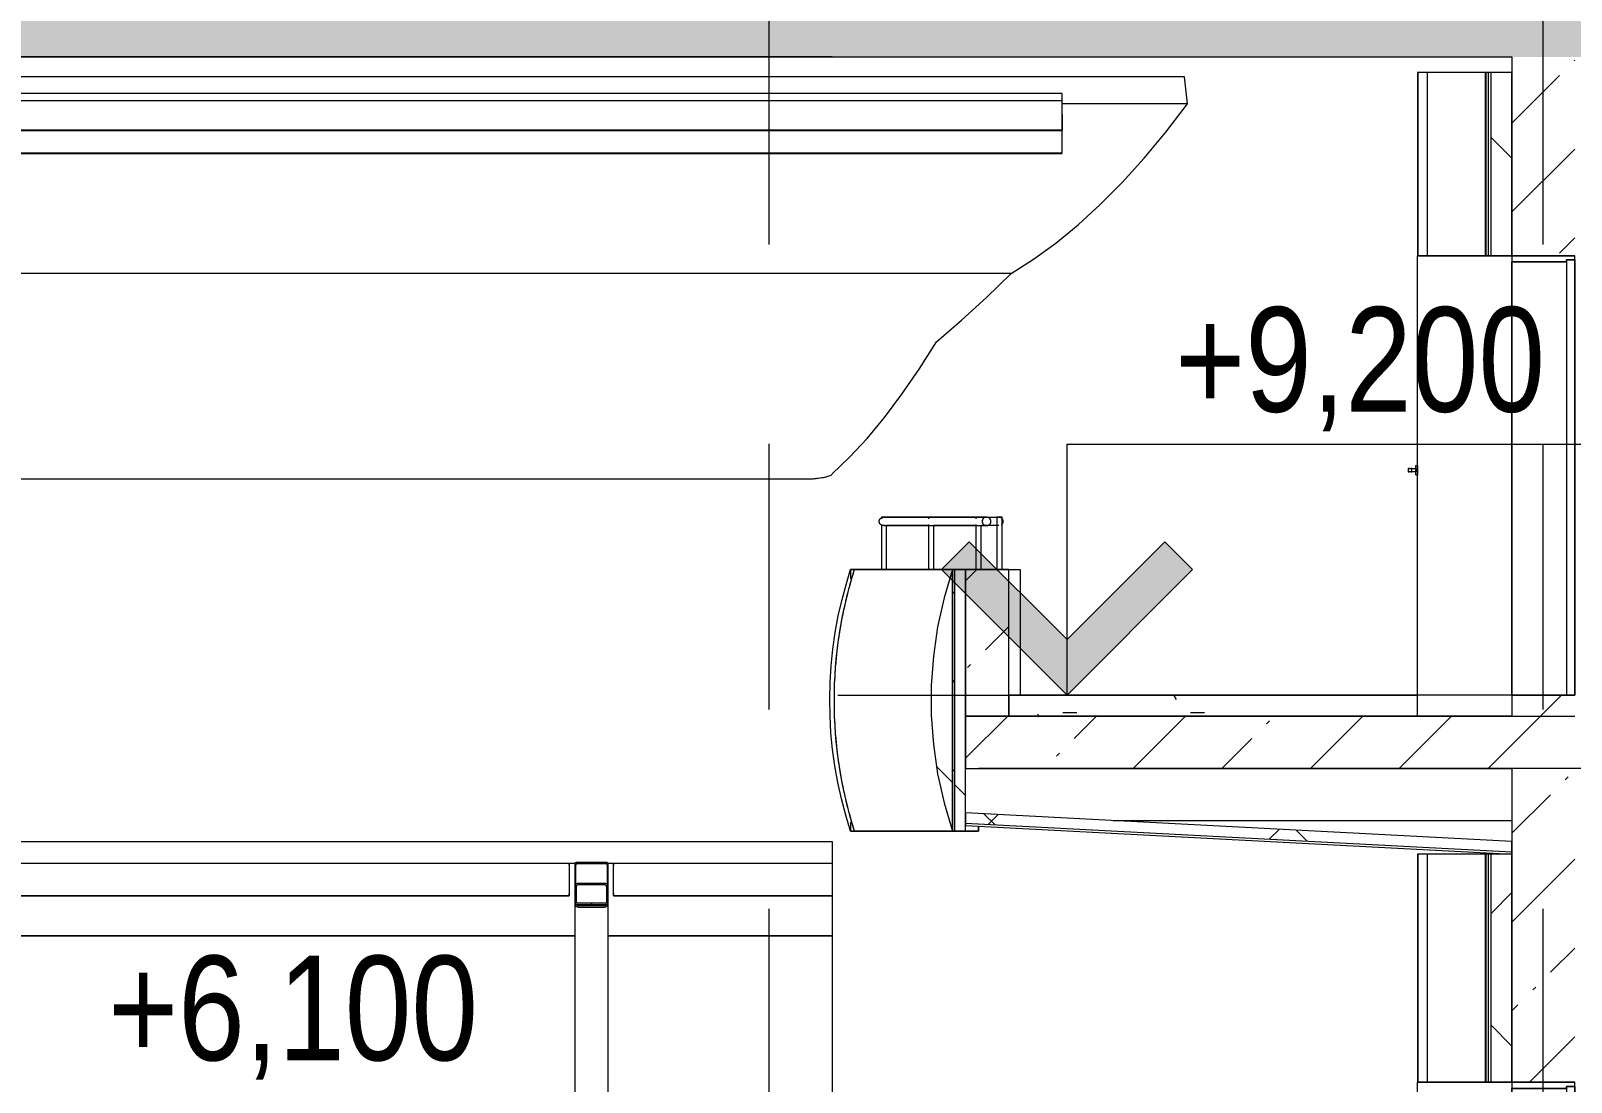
# Model space of a CAD drawing. Header units: millimetres. Extents: x -39507 to 33074, y -24219 to 30962.
# Drawn here: x -1113 to 6250, y 7350 to 12375 of the extents above; entities that cross this region are included whole.
import ezdxf

# ---------------------------------------------------------------- set-up
doc = ezdxf.new("R2010")
doc.units = ezdxf.units.MM
doc.linetypes.add('Осевые', pattern=[6350, 1270, -952.5, 3175, -952.5])
for name, color, linetype, lineweight in [('Балясины', 7, 'Continuous', 9), ('Высотные отметки', 7, 'Continuous', 9), ('Двери', 7, 'Continuous', 9), ('Каркас несущий', 7, 'Continuous', 9), ('Каркас_Импост', 7, 'Continuous', 9), ('Мебель', 7, 'Continuous', 9), ('Общие ребра', 7, 'Continuous', 9), ('Ограждение', 7, 'Continuous', 9), ('Основа _2_-1', 7, 'Continuous', 9), ('Отделка 1 _4_-1', 7, 'Continuous', 9), ('Панель', 7, 'Continuous', 9), ('Перекрытия', 7, 'Continuous', 9), ('Поручни', 7, 'Continuous', 9), ('Потолки', 7, 'Continuous', 9), ('Стены', 7, 'Continuous', 9), ('Структура _1_', 7, 'Continuous', 18), ('Термическая_воздушная прослойка _3_-1', 7, 'Continuous', 9), ('Штриховка разреза-2', 7, 'Continuous', 9)]:
    doc.layers.add(name, color=color, linetype=linetype, lineweight=lineweight)
doc.layers.add('Оси-3', color=7, linetype='Осевые', lineweight=9, true_color=0xaaaaaa)
doc.styles.add('Arial Narrow', font='ARIALN.TTF', dxfattribs={"height": 500})
pattern_1 = [(45, (-2885.9, 6475), (-424.264, 424.264), [600, -100, 20, -100]), (45, (-2885.9, 6899), (-424.264, 424.264), [])]
pattern_2 = [(45, (-2885.9, 6475), (-707.11, 707.11), []), (135, (-2885.9, 6475), (-707.11, -707.11), [])]

# ---------------------------------------------------------------- blocks, each defined once
blk = doc.blocks.new('Швеллеры стальные гнутые равнополочные  ГОСТ 8278-83_Гн_ - Гн200x80x5-565265-Разрез 2-2')
at = {"layer": 'Каркас несущий'}
for p, q in [((1567.1, 8400), (1494.1, 8400)), ((1499.1, 8395), (1567.1, 8395)), ((1567.1, 8395), (1567.1, 8400)), ((1487.1, 8393), (1487.1, 8207)), ((1492.1, 8212), (1492.1, 8388)), ((1494.1, 8200), (1567.1, 8200)), ((1567.1, 8205), (1499.1, 8205)), ((1567.1, 8200), (1567.1, 8205))]:
    blk.add_line(p, q, dxfattribs=at)
for centre, start, end in [((1494.1, 8393), 90, 180), ((1499.1, 8388), 90, 180), ((1494.1, 8207), 180, 270), ((1499.1, 8212), 180, 270)]:
    blk.add_arc(centre, 7, start, end, dxfattribs=at)
blk = doc.blocks.new('Швеллеры стальные гнутые равнополочные  ГОСТ 8278-83_Гн_ - Гн200x80x5-565226-Разрез 2-2')
at = {"layer": 'Каркас несущий'}
for p, q in [((1567.1, 8400), (1567.1, 8395)), ((1640.1, 8400), (1567.1, 8400)), ((1567.1, 8395), (1635.1, 8395)), ((1642.1, 8388), (1642.1, 8212)), ((1647.1, 8207), (1647.1, 8393)), ((1635.1, 8205), (1567.1, 8205)), ((1567.1, 8205), (1567.1, 8200)), ((1567.1, 8200), (1640.1, 8200))]:
    blk.add_line(p, q, dxfattribs=at)
for centre, start, end in [((1635.1, 8388), 0, 90), ((1640.1, 8393), 0, 90), ((1635.1, 8212), 270, 0), ((1640.1, 8207), 270, 0)]:
    blk.add_arc(centre, 7, start, end, dxfattribs=at)
blk = doc.blocks.new('Профили стальные гнутые замкнутые сварные квадратные ГОСТ  30245-2003 - 160x160x8-565461-Разрез 2-2')
at = {"layer": 'Каркас несущий'}
for p, q in [((1487.1, 8287.3), (1487.1, 8199.6)), ((1495.1, 8206.7), (1495.1, 8287.3)), ((1629.1, 8300), (1505.1, 8300)), ((1505.1, 8294.3), (1629.1, 8294.3)), ((1639.1, 8287.3), (1639.1, 8206.7)), ((1647.1, 8199.6), (1647.1, 8287.3)), ((1487.1, 8199.6), (1487.1, 7296.1)), ((1629.1, 8192.5), (1505.1, 8192.5)), ((1505.1, 8186.9), (1629.1, 8186.9)), ((1647.1, 7296.1), (1647.1, 8199.6))]:
    blk.add_line(p, q, dxfattribs=at)
for centre, major_axis, start_param, end_param in [((1505.1, 8287.3), (-18, 0), 4.712389, 5.497787), ((1505.1, 8287.3), (10, 0), 1.570796, 3.141593), ((1629.1, 8287.3), (18, 0), 0.785398, 1.570796), ((1629.1, 8287.3), (10, 0), 0, 1.570796), ((1505.1, 8199.6), (18, 0), 3.141593, 4.712389), ((1505.1, 8199.6), (-10, 0), 0, 1.570796), ((1629.1, 8199.6), (10, 0), 4.712389, 6.283185), ((1629.1, 8199.6), (18, 0), 4.712389, 6.283185)]:
    blk.add_ellipse(centre, major_axis=major_axis, ratio=0.707107, start_param=start_param, end_param=end_param, dxfattribs=at)
blk = doc.blocks.new('Швеллеры стальные гнутые равнополочные  ГОСТ 8278-83_Гн_ - Гн160x80x5-568713-Разрез 2-2')
at = {"layer": 'Каркас несущий'}
for p, q in [((1673.1, 8247), (1673.1, 8393)), ((1673.1, 8392.9), (1673.1, 8388)), ((1673.1, 8252), (1673.1, 8247.1)), ((1673.1, 8240), (1673.1, 8247)), ((1673.1, 8240), (2717.1, 8240)), ((2717.1, 8240), (1673.1, 8240))]:
    blk.add_line(p, q, dxfattribs=at)
blk = doc.blocks.new('Швеллеры стальные гнутые равнополочные  ГОСТ 8278-83_Гн_ - Гн160x80x5-568756-Разрез 2-2')
at = {"layer": 'Каркас несущий'}
for p, q in [((-1851.1, 8247), (-1851.1, 8393)), ((-1851.1, 8392.9), (-1851.1, 8388)), ((1461.1, 8393), (1461.1, 8247)), ((1461.1, 8388), (1461.1, 8392.9)), ((-1851.1, 8252), (-1851.1, 8247.1)), ((-1851.1, 8240), (-1851.1, 8247)), ((1461.1, 8247.1), (1461.1, 8252)), ((1461.1, 8247), (1461.1, 8240)), ((-1851.1, 8240), (1461.1, 8240)), ((1461.1, 8240), (-1851.1, 8240))]:
    blk.add_line(p, q, dxfattribs=at)
blk = doc.blocks.new('Ограждение - Ограждение-571064-Разрез 2-2')
at = {"layer": 'Поручни'}
for p, q in [((1488, 8395), (-1853.7, 8395)), ((1635.1, 8395), (1499.1, 8395)), ((2717.1, 8395), (1646.3, 8395))]:
    blk.add_line(p, q, dxfattribs=at)
blk = doc.blocks.new('Дверь - Однопольная - ДВ13_21х10-8184598-Разрез 2-2')
at = {"layer": 'Каркас_Импост'}
for p, q in [((5967.1, 7350), (5967.1, 7320)), ((6267.1, 7350), (5967.1, 7350)), ((5967.1, 7320), (6227.1, 7320)), ((5967.1, 5250), (5967.1, 7320)), ((6227.1, 7320), (5967.1, 7320)), ((6227.1, 7320), (6227.1, 7330)), ((6227.1, 7330), (6267.1, 7330)), ((6267.1, 7330), (6227.1, 7330)), ((6227.1, 7330), (6227.1, 5250)), ((6227.1, 7320), (6227.1, 5250)), ((6267.1, 7330), (6267.1, 7350)), ((6267.1, 7330), (6267.1, 5250)), ((6227.1, 5250), (5967.1, 5250)), ((6267.1, 5250), (6227.1, 5250))]:
    blk.add_line(p, q, dxfattribs=at)
at = {"layer": 'Панель'}
for p, q in [((6227.1, 7329), (6227.1, 5250)), ((6267.1, 7329), (6227.1, 7329)), ((6267.1, 5250), (6267.1, 7329)), ((6227.1, 5250), (6267.1, 5250))]:
    blk.add_line(p, q, dxfattribs=at)
blk = doc.blocks.new('Базовая стена _ ОС20 - обшивка балкона _мин_вата_фанера 10мм _сталь - ___-6277397-Разрез 2-2')
at = {"layer": 'Штриховка разреза-2'}
h = blk.add_hatch(dxfattribs=at)
h.set_pattern_fill('FP_4', color=256, style=0, pattern_type=2)
h.set_pattern_definition(pattern_2)
h.paths.add_polyline_path([(3292.9, 8550), (3292.9, 9800), (3252.4, 9664.4), (3221.9, 9526.3), (3201.5, 9386.5), (3191.2, 9232.7), (3191.2, 9104.4), (3201.5, 8963.5), (3221.9, 8823.7), (3252.4, 8685.6), (3285.3, 8575.5)], flags=0)
at = {"layer": 'Отделка 1 _4_-1', "flags": 128}
blk.add_lwpolyline([(3292.9, 9800), (3252.4, 9664.4), (3221.9, 9526.3), (3201.5, 9386.5), (3191.2, 9245.6), (3191.2, 9104.4), (3201.5, 8963.5), (3221.9, 8823.7), (3252.4, 8685.6), (3292.9, 8550)], dxfattribs=at)
at = {"layer": 'Стены'}
for p, q in [((2823.6, 9800), (3292.9, 9800)), ((3292.9, 8550), (3292.9, 9800)), ((3292.9, 8550), (2823.6, 8550))]:
    blk.add_line(p, q, dxfattribs=at)
blk.add_ellipse((4672.3, 9175), major_axis=(0, 2003.1), ratio=0.971397, start_param=1.253486, end_param=1.888107, dxfattribs=at)
blk = doc.blocks.new('Базовая стена _ ОС20 - обшивка балкона _мин_вата_фанера 10мм _сталь - ___-6277399-Разрез 2-2')
at = {"layer": 'Стены'}
for p, q in [((3417.1, 9800), (2806.1, 9800)), ((2806.1, 9800), (2823.6, 9800)), ((2823.6, 8550), (2806.1, 8550)), ((2806.1, 8550), (3417.1, 8550)), ((3417.1, 8573.6), (3417.1, 8550)), ((3417.1, 8550), (3417.1, 8573.4))]:
    blk.add_line(p, q, dxfattribs=at)
at = {"layer": 'Стены', "flags": 128}
blk.add_lwpolyline([(2806.1, 8550), (2782.7, 8626.6), (2762.3, 8704.1), (2745, 8782.3), (2730.9, 8861.2), (2719.9, 8940.6), (2712.1, 9020.3), (2707.5, 9100.3), (2706.1, 9180.4), (2707.9, 9260.5), (2713, 9340.4), (2721.2, 9420.1), (2732.6, 9499.5), (2747.1, 9578.2), (2764.8, 9656.4), (2785.6, 9733.8), (2806.1, 9800)], dxfattribs=at)
at = {"layer": 'Стены'}
for start_param, end_param in [(1.253486, 1.331394), (1.335782, 1.409476), (1.416446, 1.487786), (1.496132, 1.566406), (1.575185, 1.645459), (1.653805, 1.725145), (1.732116, 1.805809), (1.810198, 1.888107)]:
    blk.add_ellipse((4672.3, 9175), major_axis=(0, 2003.1), ratio=0.971397, start_param=start_param, end_param=end_param, dxfattribs=at)
blk = doc.blocks.new('Ограждение - 25mm-V15-Разрез 2-2')
at = {"layer": 'Балясины'}
for p, q in [((3527.9, 10050.2), (3506.3, 10050.2)), ((3506.3, 9800), (3527.9, 9800))]:
    blk.add_line(p, q, dxfattribs=at)
blk = doc.blocks.new('Ограждение - 25mm-V16-Разрез 2-2')
at = {"layer": 'Балясины'}
for p, q in [((2953.2, 10050.2), (2953.2, 10042.9)), ((2953.2, 10015), (2953.2, 9800)), ((2953.6, 10050.2), (2977.9, 10050.2)), ((2977.9, 10050.2), (2953.6, 10050.2)), ((2978.2, 9800), (2978.2, 10010.3)), ((2953.6, 9800), (2977.7, 9800)), ((2977.9, 9800), (2953.7, 9800))]:
    blk.add_line(p, q, dxfattribs=at)
blk = doc.blocks.new('Ограждение - 25mm-V17-Разрез 2-2')
at = {"layer": 'Балясины'}
for p, q in [((3504.6, 10050.2), (3504.6, 10030.1)), ((3516.4, 10050.2), (3504.6, 10050.2)), ((3504.6, 10030), (3504.6, 9800)), ((3506.6, 10050.2), (3517.8, 10050.2)), ((3529.6, 10050.2), (3516.4, 10050.2)), ((3517.8, 10050.2), (3528.3, 10050.2)), ((3529.6, 10031.6), (3529.6, 10050.2)), ((3529.6, 9800), (3529.6, 10030)), ((3506, 9800), (3516.4, 9800)), ((3517.8, 9800), (3506.6, 9800)), ((3516.4, 9800), (3527.6, 9800)), ((3528.3, 9800), (3517.8, 9800))]:
    blk.add_line(p, q, dxfattribs=at)
blk = doc.blocks.new('Ограждение - 25 мм-V18-Разрез 2-2')
at = {"layer": 'Балясины'}
for p, q in [((3404.3, 10050.2), (3404.3, 10043)), ((3404.3, 10014.7), (3404.3, 9800)), ((3404.7, 10050.2), (3429, 10050.2)), ((3429, 10050.2), (3404.7, 10050.2)), ((3429.3, 9800), (3429.3, 10010.2)), ((3404.7, 9800), (3428.8, 9800)), ((3429, 9800), (3404.8, 9800))]:
    blk.add_line(p, q, dxfattribs=at)
blk = doc.blocks.new('Ограждение - 25 мм-V19-Разрез 2-2')
at = {"layer": 'Балясины'}
for p, q in [((3178.8, 10050.2), (3178.8, 10043.1)), ((3178.8, 10014.8), (3178.8, 9800)), ((3179.1, 10050.2), (3203.4, 10050.2)), ((3203.4, 10050.2), (3179.1, 10050.2)), ((3203.8, 9800), (3203.8, 10010.2)), ((3179.1, 9800), (3203.3, 9800)), ((3203.4, 9800), (3179.3, 9800))]:
    blk.add_line(p, q, dxfattribs=at)
blk = doc.blocks.new('Ограждение - Ограждение-6395681-Разрез 2-2')
at = {"layer": 'Поручни'}
for p, q in [((3455.5, 10050), (2962.7, 10050)), ((2962.7, 10010), (3455.5, 10010))]:
    blk.add_line(p, q, dxfattribs=at)
at = {"layer": 'Поручни', "flags": 128}
for points in [[(2942.7, 10030), (2942.8, 10030.8), (2942.8, 10031.6), (2942.9, 10032.4), (2943, 10033.2), (2943.1, 10034), (2943.3, 10034.8), (2943.5, 10035.5), (2943.8, 10036.3), (2944, 10037), (2944.3, 10037.8), (2944.7, 10038.5), (2945, 10039.2), (2945.4, 10039.9), (2945.8, 10040.6), (2946.2, 10041.3), (2946.7, 10041.9), (2947.2, 10042.6), (2947.7, 10043.2), (2948.2, 10043.8), (2948.8, 10044.3), (2949.4, 10044.9), (2950, 10045.4), (2950.6, 10045.9), (2951.3, 10046.4), (2951.9, 10046.8), (2952.6, 10047.2), (2953.3, 10047.6), (2954, 10048), (2954.8, 10048.3), (2955.5, 10048.6), (2956.2, 10048.9), (2957, 10049.2), (2957.8, 10049.4), (2958.6, 10049.6), (2959.3, 10049.7), (2960.1, 10049.8), (2960.9, 10049.9), (2961.7, 10050), (2962.5, 10050), (2962.7, 10050)], [(2962.7, 10010), (2961.9, 10010), (2961.1, 10010.1), (2960.4, 10010.1), (2959.6, 10010.3), (2958.8, 10010.4), (2958, 10010.6), (2957.2, 10010.8), (2956.5, 10011), (2955.7, 10011.3), (2955, 10011.6), (2954.2, 10011.9), (2953.5, 10012.3), (2952.8, 10012.6), (2952.1, 10013.1), (2951.5, 10013.5), (2950.8, 10014), (2950.2, 10014.4), (2949.6, 10015), (2949, 10015.5), (2948.4, 10016.1), (2947.9, 10016.7), (2947.3, 10017.3), (2946.8, 10017.9), (2946.4, 10018.5), (2945.9, 10019.2), (2945.5, 10019.9), (2945.1, 10020.6), (2944.7, 10021.3), (2944.4, 10022), (2944.1, 10022.8), (2943.8, 10023.5), (2943.6, 10024.3), (2943.4, 10025), (2943.2, 10025.8), (2943, 10026.6), (2942.9, 10027.4), (2942.8, 10028.2), (2942.8, 10029), (2942.7, 10029.8), (2942.7, 10030)], [(2962.7, 10050), (2963.2, 10050), (2964.4, 10050), (2966.5, 10050), (2969.5, 10050), (2973.2, 10050)], [(2977.8, 10050), (2983.2, 10050), (2989.5, 10050), (2996.5, 10050), (3004.3, 10050), (3012.9, 10050), (3022.2, 10050), (3032.3, 10050), (3043.1, 10050), (3054.7, 10050), (3066.9, 10050), (3079.8, 10050), (3093.4, 10050), (3107.6, 10050), (3122.4, 10050), (3137.7, 10050), (3153.7, 10050), (3170.2, 10050), (3179.1, 10050)], [(3204.7, 10050), (3222.6, 10050), (3241, 10050), (3259.7, 10050), (3278.8, 10050), (3298.3, 10050), (3318.1, 10050), (3338.1, 10050), (3358.4, 10050), (3378.9, 10050), (3399.6, 10050), (3404.7, 10050)], [(3428.8, 10050), (3441.3, 10050), (3462.3, 10050), (3483.3, 10050), (3504.4, 10050), (3514.1, 10050)], [(3476.1, 10030), (3475.5, 10034.8), (3473.8, 10039.3), (3470.9, 10043.3), (3467.2, 10046.5), (3462.8, 10048.7), (3458, 10049.9), (3453.1, 10049.9), (3448.2, 10048.7), (3443.8, 10046.5), (3440.1, 10043.3), (3437.3, 10039.3), (3435.5, 10034.8), (3434.9, 10030)], [(3434.9, 10030), (3435.5, 10025.2), (3437.3, 10020.7), (3440.1, 10016.7), (3443.8, 10013.5), (3448.2, 10011.3), (3453.1, 10010.1), (3458, 10010.1), (3462.8, 10011.3), (3467.2, 10013.5), (3470.9, 10016.7), (3473.8, 10020.7), (3475.5, 10025.2), (3476.1, 10030)], [(2971.1, 10010), (2967.8, 10010), (2965.3, 10010), (2963.6, 10010), (2962.8, 10010), (2962.7, 10010)], [(3178, 10010), (3161.3, 10010), (3145.1, 10010), (3129.4, 10010), (3114.3, 10010), (3099.9, 10010), (3086, 10010), (3072.8, 10010), (3060.2, 10010), (3048.4, 10010), (3037.2, 10010), (3026.8, 10010), (3017.1, 10010), (3008.2, 10010), (3000, 10010), (2992.6, 10010), (2986, 10010), (2980.2, 10010), (2977.7, 10010)], [(3404.7, 10010), (3388.5, 10010), (3367.9, 10010), (3347.5, 10010), (3327.3, 10010), (3307.4, 10010), (3287.8, 10010), (3268.5, 10010), (3249.6, 10010), (3231.1, 10010), (3212.9, 10010), (3203.3, 10010)], [(3514.1, 10010), (3493.1, 10010), (3472, 10010), (3451, 10010), (3430.1, 10010)]]:
    blk.add_lwpolyline(points, dxfattribs=at)
at = {"layer": 'Поручни'}
for points in [[(2942.8, 10030), (2942.8, 10032.3), (2943.6, 10037), (2947.1, 10043.1), (2950.8, 10046.2), (2952.8, 10047.3)], [(2952.8, 10012.7), (2950.8, 10013.8), (2947.1, 10016.8), (2943.6, 10023), (2942.8, 10027.7), (2942.8, 10030)]]:
    blk.add_open_spline(points, degree=3, dxfattribs=at)
for points, knots in [([(3525.5, 10046.5), (3525.6, 10046.4), (3526.1, 10046), (3526.8, 10045.5), (3527.5, 10044.8), (3528, 10044.4), (3528.4, 10044), (3528.9, 10043.5), (3529.6, 10042.6), (3530.6, 10041.4), (3531.4, 10040.1), (3532, 10039), (3532.4, 10038.1), (3532.8, 10037.2), (3533.2, 10036), (3533.9, 10033.6), (3534.1, 10031.5), (3534.1, 10030)], [0.7170829, 0.7170829, 0.7170829, 0.7170829, 0.7222222, 0.75, 0.7638889, 0.7708333, 0.7777778, 0.7916667, 0.8055556, 0.8333333, 0.8611111, 0.875, 0.8888889, 0.9027778, 0.9166667, 0.9444444, 1, 1, 1, 1]), ([(3534.1, 10030), (3534.1, 10028.5), (3533.9, 10026.4), (3533.2, 10024), (3532.8, 10022.8), (3532.4, 10021.9), (3532, 10021), (3531.4, 10019.9), (3530.6, 10018.6), (3529.6, 10017.4), (3528.9, 10016.5), (3528.3, 10015.9), (3527.6, 10015.3), (3526.8, 10014.5), (3526.1, 10014), (3525.6, 10013.6), (3525.5, 10013.5)], [0, 0, 0, 0, 0.0555556, 0.0833333, 0.0972222, 0.1111111, 0.125, 0.1388889, 0.1666667, 0.1944444, 0.2083333, 0.2222222, 0.2361111, 0.25, 0.2777778, 0.282908, 0.282908, 0.282908, 0.282908])]:
    blk.add_open_spline(points, degree=3, knots=knots, dxfattribs=at)
for name in ['Ограждение - 25mm-V16-Разрез 2-2', 'Ограждение - 25 мм-V19-Разрез 2-2', 'Ограждение - 25 мм-V18-Разрез 2-2', 'Ограждение - 25mm-V17-Разрез 2-2', 'Ограждение - 25mm-V15-Разрез 2-2']:
    blk.add_blockref(name, (0, 0))
blk = doc.blocks.new('Дверь - Однопольная - ДВ22__21х8-7044674-Разрез 2-2')
at = {"layer": 'Двери'}
for p, q in [((5470.6, 6332.5), (5470.6, 6317.5)), ((5471.6, 6332.5), (5471.6, 6317.5)), ((5476.2, 6332.5), (5471.6, 6332.5)), ((5471.6, 6332.5), (5476, 6332.5)), ((5476, 6332.5), (5475.6, 6332.5)), ((5475.6, 6332.5), (5508.1, 6332.5)), ((5484.1, 6332.5), (5487.8, 6332.5)), ((5487.8, 6332.5), (5484.1, 6332.5)), ((5487.8, 6317.5), (5487.8, 6332.5)), ((5508.1, 6302.5), (5508.1, 6347.5)), ((5508.1, 6347.5), (5516.1, 6347.5)), ((5508.1, 6332.5), (5508.1, 6317.5)), ((5516.1, 6347.5), (5516.1, 6302.5)), ((5476, 6317.5), (5471.6, 6317.5)), ((5471.6, 6317.5), (5476.2, 6317.5)), ((5508.1, 6317.5), (5475.6, 6317.5)), ((5475.6, 6317.5), (5476, 6317.5)), ((5484.1, 6317.5), (5487.8, 6317.5)), ((5487.8, 6317.5), (5484.1, 6317.5)), ((5508.1, 6302.5), (5516.1, 6302.5))]:
    blk.add_line(p, q, dxfattribs=at)
at = {"layer": 'Каркас_Импост'}
for p, q in [((5516.1, 5250), (5516.1, 7350)), ((5967.1, 7350), (5516.1, 7350)), ((5516.1, 5250), (5516.1, 7330)), ((5967.1, 7350), (5967.1, 5250)), ((5967.1, 7320), (5967.1, 5250)), ((5556.1, 5250), (5516.1, 5250)), ((5967.1, 5250), (5516.1, 5250)), ((5967.1, 5250), (5556.1, 5250))]:
    blk.add_line(p, q, dxfattribs=at)
at = {"layer": 'Панель'}
for p, q in [((5516.1, 5250), (5516.1, 7329)), ((5556.1, 5250), (5516.1, 5250))]:
    blk.add_line(p, q, dxfattribs=at)
blk = doc.blocks.new('Дверь - Однопольная - ДВ2__21х9-6474924-Разрез 2-2')
at = {"layer": 'Двери'}
for p, q in [((5470.6, 10282.5), (5470.6, 10267.5)), ((5471.6, 10282.5), (5471.6, 10267.5)), ((5476.2, 10282.5), (5471.6, 10282.5)), ((5471.6, 10282.5), (5476, 10282.5)), ((5476, 10267.5), (5471.6, 10267.5)), ((5471.6, 10267.5), (5476.2, 10267.5)), ((5476, 10282.5), (5475.6, 10282.5)), ((5475.6, 10282.5), (5508.1, 10282.5)), ((5508.1, 10267.5), (5475.6, 10267.5)), ((5475.6, 10267.5), (5476, 10267.5)), ((5484.1, 10282.5), (5487.8, 10282.5)), ((5487.8, 10282.5), (5484.1, 10282.5)), ((5484.1, 10267.5), (5487.8, 10267.5)), ((5487.8, 10267.5), (5484.1, 10267.5)), ((5487.8, 10267.5), (5487.8, 10282.5)), ((5508.1, 10252.5), (5508.1, 10297.5)), ((5508.1, 10297.5), (5516.1, 10297.5)), ((5508.1, 10282.5), (5508.1, 10267.5)), ((5508.1, 10252.5), (5516.1, 10252.5)), ((5516.1, 10297.5), (5516.1, 10252.5))]:
    blk.add_line(p, q, dxfattribs=at)
at = {"layer": 'Каркас_Импост'}
for p, q in [((5516.1, 9200), (5516.1, 11300)), ((5967.1, 11300), (5516.1, 11300)), ((5516.1, 9200), (5516.1, 11280)), ((5967.1, 11300), (5967.1, 9200)), ((5967.1, 11270), (5967.1, 9200)), ((5556.1, 9200), (5516.1, 9200)), ((5967.1, 9200), (5516.1, 9200)), ((5967.1, 9200), (5556.1, 9200))]:
    blk.add_line(p, q, dxfattribs=at)
at = {"layer": 'Панель'}
for p, q in [((5516.1, 9200), (5516.1, 11279)), ((5556.1, 9200), (5516.1, 9200))]:
    blk.add_line(p, q, dxfattribs=at)
blk = doc.blocks.new('Дверь - Однопольная - ДВ11_21х9-6240733-Разрез 2-2')
at = {"layer": 'Каркас_Импост'}
for p, q in [((5967.1, 11300), (5967.1, 11270)), ((6267.1, 11300), (5967.1, 11300)), ((5967.1, 11270), (6227.1, 11270)), ((5967.1, 9200), (5967.1, 11270)), ((6227.1, 11270), (5967.1, 11270)), ((6227.1, 11270), (6227.1, 11280)), ((6227.1, 11280), (6267.1, 11280)), ((6267.1, 11280), (6227.1, 11280)), ((6227.1, 11280), (6227.1, 9200)), ((6227.1, 11270), (6227.1, 9200)), ((6267.1, 11280), (6267.1, 11300)), ((6267.1, 11280), (6267.1, 9200)), ((6227.1, 9200), (5967.1, 9200)), ((6267.1, 9200), (6227.1, 9200))]:
    blk.add_line(p, q, dxfattribs=at)
at = {"layer": 'Панель'}
for p, q in [((6227.1, 11279), (6227.1, 9200)), ((6267.1, 11279), (6227.1, 11279)), ((6267.1, 9200), (6267.1, 11279)), ((6227.1, 9200), (6267.1, 9200))]:
    blk.add_line(p, q, dxfattribs=at)
blk = doc.blocks.new('Рефлектор_2 - Рефлектор_2-6393335-Разрез 2-2')
at = {"layer": 'Мебель'}
for p, q in [((4402.4, 12155.4), (-11768.2, 12155.4)), ((4416.9, 12025.2), (4402.4, 12155.4)), ((3817.1, 12075.1), (-11182.9, 12075.1)), ((3817.1, 12040.8), (-11182.9, 12040.8)), ((3817.1, 12040.8), (3817.1, 12075.1)), ((3817.1, 11975.1), (3817.1, 12074.1)), ((3817.1, 11900.5), (3817.1, 12040.8)), ((4416.9, 12025.2), (3817.1, 12025.2)), ((3817.1, 11975.4), (3817.1, 11900.5)), ((3817.1, 11789.5), (3817.1, 11975.1)), ((3817.1, 11900.5), (-11182.9, 11900.5)), ((-11182.9, 11898.4), (3817.1, 11898.4)), ((3817.1, 11789.5), (-11182.9, 11789.5)), ((-11182.9, 11789.2), (3817.1, 11789.2)), ((3573.4, 11215.3), (-10939.2, 11215.3)), ((2610.9, 10232.8), (-9976.7, 10232.8))]:
    blk.add_line(p, q, dxfattribs=at)
at = {"layer": 'Мебель', "flags": 128}
for points in [[(3573.4, 11215.3), (3680.5, 11283), (3787.2, 11360.4), (3893.5, 11447.4), (3999.3, 11544), (4104.6, 11650.1), (4209.3, 11765.7), (4313.4, 11890.8), (4416.9, 12025.2)], [(3217.1, 10889), (3336.2, 10992.3), (3454.9, 11101.1), (3573.4, 11215.3)], [(2717.1, 10257), (2800.9, 10336.8), (2884.5, 10426.8), (2968, 10527.1), (3051.2, 10637.6), (3134.3, 10758.2), (3217.1, 10889)]]:
    blk.add_lwpolyline(points, dxfattribs=at)
at = {"layer": 'Мебель'}
blk.add_open_spline([(2610.9, 10232.8), (2618.3, 10233.4), (2632.4, 10234.8), (2658.1, 10237.8), (2680.6, 10241.4), (2698.4, 10245.6), (2709.2, 10249.3), (2715.7, 10253.1), (2717.1, 10255.7), (2717.1, 10257)], degree=3, knots=[0, 0, 0, 0, 0.111111, 0.222222, 0.444444, 0.583333, 0.722222, 0.861111, 1, 1, 1, 1], dxfattribs=at)
blk = doc.blocks.new('Высотные отметки - Высотная отметка - Стрелка-4455449-Разрез 2-2')
at = {"layer": 'Высотные отметки'}
blk.add_hatch(color=256, dxfattribs=at).paths.add_polyline_path([(-36565.6, -5267.2), (-36098.4, -5734.3), (-35631.2, -5267.2), (-35498.4, -5400), (-36098.4, -6000), (-36698.4, -5400)], flags=0)
for p, q in [((-36098.4, -4800), (-39098.4, -4800)), ((-36098.4, -6000), (-36098.4, -4800)), ((-36565.6, -5267.2), (-36698.4, -5400)), ((-36098.4, -5734.3), (-36565.6, -5267.2)), ((-35631.2, -5267.2), (-36098.4, -5734.3)), ((-35498.4, -5400), (-35631.2, -5267.2)), ((-36698.4, -5400), (-36098.4, -6000)), ((-36098.4, -6000), (-35498.4, -5400)), ((-35002.8, -6000), (-36395.1, -6000))]:
    blk.add_line(p, q, dxfattribs=at)

msp = doc.modelspace()

# ---------------------------------------------------------------- hatches: boundary and pattern name
at = {"layer": 'Штриховка разреза-2'}
h = msp.add_hatch(dxfattribs=at)
h.set_pattern_fill('FP_2', color=256, style=0, pattern_type=2)
h.set_pattern_definition(pattern_1)
h.paths.add_polyline_path([(25717.1, 12250), (25717.1, 12500), (23567.1, 12500), (23567.1, 12250), (25702.9, 12250)], flags=0)
h.paths.add_polyline_path([(-31382.9, 12250), (-29332.9, 12250), (-29332.9, 12500), (-31682.9, 12500), (-31682.9, 12250)], flags=0)
h.paths.add_polyline_path([(-21832.9, 12250), (16067.1, 12250), (16067.1, 12500), (-21832.9, 12500)], flags=0)
h = msp.add_hatch(dxfattribs=at)
h.set_pattern_fill('FP_2', color=256, style=0, pattern_type=2)
h.set_pattern_definition(pattern_1)
h.paths.add_polyline_path([(5967.1, 5150), (6267.1, 5150), (6267.1, 5250), (5967.1, 5250)], flags=0)
h.paths.add_polyline_path([(5967.1, 7350), (6267.1, 7350), (6267.1, 8850), (5967.1, 8850), (5967.1, 8137.4)], flags=0)
h.paths.add_polyline_path([(6267.1, 9100), (6267.1, 9200), (5967.1, 9200), (5967.1, 9100)], flags=0)
h.paths.add_polyline_path([(6267.1, 11300), (6267.1, 12250), (5967.1, 12250), (5967.1, 11300)], flags=0)
h = msp.add_hatch(dxfattribs=at)
h.set_pattern_fill('FP_4', color=256, style=0, pattern_type=2)
h.set_pattern_definition(pattern_2)
h.paths.add_polyline_path([(5867.1, 7350), (5967.1, 7350), (5967.1, 8440), (5867.1, 8440), (5867.1, 8137.4)], flags=0)
h.paths.add_polyline_path([(5967.1, 11300), (5967.1, 12175), (5867.1, 12175), (5867.1, 11300)], flags=0)
h = msp.add_hatch(dxfattribs=at)
h.set_pattern_fill('FP_13', color=256, style=0, pattern_type=2)
h.set_pattern_definition([(45, (-2885.9, 6475), (-212.132, 212.132), [])])
h.paths.add_polyline_path([(3304.2, 8550), (3304.2, 9800), (3293.9, 9800), (3293.9, 8550)], flags=0)
h = msp.add_hatch(dxfattribs=at)
h.set_pattern_fill('FP_4', color=256, style=0, pattern_type=2)
h.set_pattern_definition(pattern_2)
h.paths.add_polyline_path([(3304.2, 8550), (3355.7, 8550), (3355.7, 9800), (3304.2, 9800), (3304.2, 8575.5)], flags=0)
h = msp.add_hatch(dxfattribs=at)
h.set_pattern_fill('FP_2', color=256, style=0, pattern_type=2)
h.set_pattern_definition(pattern_1)
h.paths.add_polyline_path([(3355.7, 9100), (3561.6, 9100), (3561.6, 9800), (3355.7, 9800), (3355.7, 9451.8)], flags=0)
h = msp.add_hatch(dxfattribs=at)
h.set_pattern_fill('FP_3', color=256, style=0, pattern_type=2)
h.set_pattern_definition([(0, (-2885.9, 6475), (812.8, 203.2), [67.056, -542.544, 67.056, -542.544, -3251.2]), (0, (-2885.9, 6475), (812.8, 203.2), [-1219.2, 67.056, -1152.144, 67.056, -542.544, -1422.4]), (0, (-2885.9, 6475), (812.8, 203.2), [-3048, 67.056, -339.344, 67.056, -948.944]), (120, (-2581.1, 6576.6), (-582.3764, 602.3054), [67.056, -542.544, 67.056, -3793.744]), (120, (-2581.1, 6576.6), (-582.3764, 602.3054), [-676.656, -542.544, 67.056, -1152.144, -2032]), (120, (-2581.1, 6576.6), (-582.3764, 602.3054), [-2438.4, 67.056, -542.544, 67.056, -1355.344]), (120, (-2581.1, 6576.6), (-582.3764, 602.3054), [-3115.056, -339.344, 67.056, -948.944]), (240, (-2479.5, 6983), (-230.4236, -805.5054), [67.056, -542.544, 67.056, -542.544, -3251.2]), (240, (-2479.5, 6983), (-230.4236, -805.5054), [-1219.2, 67.056, -1152.144, 67.056, -542.544, -1422.4]), (240, (-2479.5, 6983), (-230.4236, -805.5054), [-3048, 67.056, -339.344, 67.056, -948.944])])
h.paths.add_polyline_path([(4722.3, 9100), (5516.1, 9100), (5516.1, 9198), (3561.6, 9198), (3561.6, 9100), (3588.2, 9100)], flags=0)
h = msp.add_hatch(dxfattribs=at)
h.set_pattern_fill('FP_2', color=256, style=0, pattern_type=2)
h.set_pattern_definition(pattern_1)
h.paths.add_polyline_path([(3355.7, 8850), (6267.1, 8850), (6267.1, 9100), (3355.7, 9100), (3355.7, 9013.7)], flags=0)
h = msp.add_hatch(dxfattribs=at)
h.set_pattern_fill('FP_4', color=256, style=0, pattern_type=2)
h.set_pattern_definition(pattern_2)
h.paths.add_polyline_path([(5967.1, 8450), (5967.1, 8500.1), (3355.7, 8636.9), (3355.7, 8586.9), (5856.4, 8455.8)], flags=0)

# ---------------------------------------------------------------- linework, layer by layer
at = {"layer": 'Высотные отметки'}
for p, q in [((3617.1, 9200), (3818, 9200)), ((3818, 9200), (3840.3, 9200))]:
    msp.add_line(p, q, dxfattribs=at)
at = {"layer": 'Каркас несущий'}
for p, q in [((3355.7, 8850), (5967.1, 8850)), ((5967.1, 8850), (5967.1, 8600)), ((4060.6, 8600), (5967.1, 8600))]:
    msp.add_line(p, q, dxfattribs=at)
at = {"layer": 'Общие ребра'}
for p, q in [((5518.1, 11300), (5518.1, 12175)), ((5563.1, 11300), (5563.1, 12175)), ((5843.1, 11300), (5843.1, 12175)), ((5855.1, 11300), (5855.1, 12175)), ((3292.9, 9800), (3292.9, 8550)), ((3293.9, 8550), (3293.9, 9800)), ((5516.1, 9198), (3561.6, 9198)), ((5518.1, 7350), (5518.1, 8440)), ((5563.1, 7350), (5563.1, 8440)), ((5843.1, 7350), (5843.1, 8440)), ((5855.1, 7350), (5855.1, 8440))]:
    msp.add_line(p, q, dxfattribs=at)
at = {"layer": 'Оси-3'}
for p, q in [((2417.1, -22619.5), (2417.1, 29000)), ((6117.1, -22619.5), (6117.1, 29000))]:
    msp.add_line(p, q, dxfattribs=at)
at = {"layer": 'Основа _2_-1'}
for p, q in [((3561.6, 9198), (3561.6, 9100)), ((5516.1, 9100), (5516.1, 9198)), ((3561.6, 9100), (5516.1, 9100))]:
    msp.add_line(p, q, dxfattribs=at)
at = {"layer": 'Отделка 1 _4_-1'}
for p, q in [((5518.1, 12175), (5516.1, 12175)), ((5516.1, 12175), (5516.1, 11300)), ((5563.1, 12175), (5518.1, 12175)), ((5841.1, 12175), (5563.1, 12175)), ((5516.1, 11300), (5518.1, 11300)), ((5518.1, 11300), (5563.1, 11300)), ((5563.1, 11300), (5841.1, 11300)), ((3293.9, 9800), (3292.9, 9800)), ((3304.2, 9800), (3293.9, 9800)), ((5516.1, 9200), (3561.6, 9200)), ((3561.6, 9200), (3561.6, 9198)), ((5516.1, 9198), (5516.1, 9200)), ((3292.9, 8550), (3293.9, 8550)), ((3293.9, 8550), (3304.2, 8550)), ((5518.1, 8440), (5516.1, 8440)), ((5516.1, 8440), (5516.1, 7350)), ((5563.1, 8440), (5518.1, 8440)), ((5841.1, 8440), (5563.1, 8440)), ((5516.1, 7350), (5518.1, 7350)), ((5518.1, 7350), (5563.1, 7350)), ((5563.1, 7350), (5841.1, 7350))]:
    msp.add_line(p, q, dxfattribs=at)
at = {"layer": 'Перекрытия'}
for p, q in [((2717.1, 12250), (-15732.9, 12250)), ((3617.1, 9200), (3565.3, 9200)), ((3355.5, 9100), (3617.1, 9100)), ((3561.6, 9100), (3355.7, 9100)), ((3355.6, 8850), (3417.1, 8850))]:
    msp.add_line(p, q, dxfattribs=at)
at = {"layer": 'Потолки'}
msp.add_line((3355.5, 8576.9), (3417.1, 8573.6), dxfattribs=at)
at = {"layer": 'Стены'}
for p, q in [((2717.1, 12250), (-15730.9, 12250)), ((2717.1, 12250), (-10082.9, 12250)), ((5516.1, 11300), (5967.1, 11300)), ((5516.1, 11300), (5967.1, 11300)), ((5516.1, 9210), (5516.1, 11300)), ((5516.1, 9210), (5516.1, 11300)), ((5967.1, 11300), (6267.1, 11300)), ((5967.1, 11300), (5967.1, 9210)), ((2806.1, 9800), (2806.1, 9756.4)), ((2806.1, 9800), (2823.6, 9800)), ((3417.1, 9800), (2806.6, 9800)), ((3292.9, 9800), (2823.6, 9800)), ((2868.2, 9800), (3417.1, 9800)), ((2882.9, 9800), (2869.3, 9800)), ((3355.7, 9800), (2882.9, 9800)), ((3417.1, 9800), (3617.1, 9800)), ((3617.1, 9800), (3617.1, 9200)), ((5516.1, 9200), (5516.1, 9210)), ((5516.1, 9200), (5516.1, 9210)), ((5967.1, 9210), (5967.1, 9200)), ((5967.1, 9200), (5516.1, 9200)), ((5967.1, 9200), (5516.1, 9200)), ((5967.1, 9200), (6267.1, 9200)), ((3617.1, 9100), (3417.1, 9100)), ((3617.1, 9100), (6267.1, 9100)), ((8417.1, 8850), (3417.1, 8850)), ((2806.1, 8593.5), (2806.1, 8550)), ((2823.6, 8550), (2806.1, 8550)), ((2806.6, 8550), (3417.1, 8550)), ((2823.6, 8550), (3292.9, 8550)), ((3417.1, 8550), (2868.2, 8550)), ((2869.3, 8550), (2882.9, 8550)), ((3417.1, 8573.6), (3417.1, 8550)), ((3417.1, 8550), (3417.1, 8573.6)), ((-10082.9, 8500), (2717.1, 8500)), ((2717.1, 8500), (2717.1, 5418.9)), ((1487.1, 8050), (-1852.9, 8050)), ((-1852.9, 8050), (1487.1, 8050)), ((2717.1, 8050), (1647.1, 8050)), ((1647.1, 8050), (2717.1, 8050)), ((5516.1, 7350), (5967.1, 7350)), ((5516.1, 7350), (5967.1, 7350)), ((5967.1, 7350), (6267.1, 7350)), ((5967.1, 7350), (5967.1, 5260))]:
    msp.add_line(p, q, dxfattribs=at)
at = {"layer": 'Структура _1_'}
for p, q in [((-13332.9, 12250), (5967.1, 12250)), ((5967.1, 12250), (5967.1, 12175)), ((5843.1, 12175), (5841.1, 12175)), ((5841.1, 11300), (5841.1, 12175)), ((5855.1, 12175), (5843.1, 12175)), ((5867.1, 12175), (5855.1, 12175)), ((5867.1, 11300), (5867.1, 12175)), ((5967.1, 12175), (5967.1, 11300)), ((5967.1, 11300), (5967.1, 12175)), ((5841.1, 11300), (5843.1, 11300)), ((5843.1, 11300), (5855.1, 11300)), ((5855.1, 11300), (5867.1, 11300)), ((5967.1, 11300), (6267.1, 11300)), ((3355.7, 9800), (3304.2, 9800)), ((3304.2, 8550), (3304.2, 9800)), ((3355.7, 9800), (3355.7, 9100)), ((3561.6, 9800), (3355.7, 9800)), ((3355.7, 8550), (3355.7, 9800)), ((3561.6, 9100), (3561.6, 9800)), ((6267.1, 9200), (5967.1, 9200)), ((5967.1, 9200), (5967.1, 9100)), ((3355.7, 9100), (3355.7, 8850)), ((5967.1, 9100), (3561.6, 9100)), ((3355.7, 8850), (5967.1, 8850)), ((5967.1, 8850), (5967.1, 8440)), ((3304.2, 8550), (3355.7, 8550)), ((3355.7, 8586.9), (3355.7, 8576.9)), ((5967.1, 8450), (3355.7, 8586.9)), ((3355.7, 8576.9), (5967.1, 8440)), ((5843.1, 8440), (5841.1, 8440)), ((5841.1, 7350), (5841.1, 8440)), ((5855.1, 8440), (5843.1, 8440)), ((5867.1, 8440), (5855.1, 8440)), ((5867.1, 7350), (5867.1, 8440)), ((5967.1, 8440), (5967.1, 8450)), ((5967.1, 8440), (5967.1, 7350)), ((5967.1, 7350), (5967.1, 8440)), ((5841.1, 7350), (5843.1, 7350)), ((5843.1, 7350), (5855.1, 7350)), ((5855.1, 7350), (5867.1, 7350)), ((5967.1, 7350), (6267.1, 7350))]:
    msp.add_line(p, q, dxfattribs=at)
at = {"layer": 'Термическая_воздушная прослойка _3_-1'}
for p, q in [((5967.1, 12175), (5867.1, 12175)), ((5867.1, 11300), (5967.1, 11300)), ((5967.1, 8500.1), (3355.7, 8636.9)), ((3355.7, 8636.9), (3355.7, 8586.9)), ((5967.1, 8450), (5967.1, 8500.1)), ((5967.1, 8440), (5867.1, 8440)), ((5867.1, 7350), (5967.1, 7350))]:
    msp.add_line(p, q, dxfattribs=at)

# ---------------------------------------------------------------- block references
at = {"layer": 'Высотные отметки', "extrusion": (0, 0, -1)}
msp.add_blockref('Высотные отметки - Высотная отметка - Стрелка-4455449-Разрез 2-2', (32258.1, 15200), dxfattribs=at)
at = {"layer": 'Двери'}
for name in ['Дверь - Однопольная - ДВ2__21х9-6474924-Разрез 2-2', 'Дверь - Однопольная - ДВ11_21х9-6240733-Разрез 2-2', 'Дверь - Однопольная - ДВ22__21х8-7044674-Разрез 2-2', 'Дверь - Однопольная - ДВ13_21х10-8184598-Разрез 2-2']:
    msp.add_blockref(name, (0, 0), dxfattribs=at)
at = {"layer": 'Каркас несущий'}
for name in ['Швеллеры стальные гнутые равнополочные  ГОСТ 8278-83_Гн_ - Гн200x80x5-565265-Разрез 2-2', 'Швеллеры стальные гнутые равнополочные  ГОСТ 8278-83_Гн_ - Гн200x80x5-565226-Разрез 2-2', 'Швеллеры стальные гнутые равнополочные  ГОСТ 8278-83_Гн_ - Гн160x80x5-568756-Разрез 2-2', 'Швеллеры стальные гнутые равнополочные  ГОСТ 8278-83_Гн_ - Гн160x80x5-568713-Разрез 2-2', 'Профили стальные гнутые замкнутые сварные квадратные ГОСТ  30245-2003 - 160x160x8-565461-Разрез 2-2']:
    msp.add_blockref(name, (0, 0), dxfattribs=at)
at = {"layer": 'Мебель'}
msp.add_blockref('Рефлектор_2 - Рефлектор_2-6393335-Разрез 2-2', (0, 0), dxfattribs=at)
at = {"layer": 'Ограждение'}
for name in ['Ограждение - Ограждение-6395681-Разрез 2-2', 'Ограждение - Ограждение-571064-Разрез 2-2']:
    msp.add_blockref(name, (0, 0), dxfattribs=at)
at = {"layer": 'Стены'}
for name in ['Базовая стена _ ОС20 - обшивка балкона _мин_вата_фанера 10мм _сталь - ___-6277397-Разрез 2-2', 'Базовая стена _ ОС20 - обшивка балкона _мин_вата_фанера 10мм _сталь - ___-6277399-Разрез 2-2']:
    msp.add_blockref(name, (0, 0), dxfattribs=at)

# ---------------------------------------------------------------- texts
at = {"layer": 'Высотные отметки', "char_height": 500, "width": 2118.479, "attachment_point": 1, "line_spacing_factor": 0.974696, "style": 'Arial Narrow'}
for s, insert in [('+9,200', (4357.6, 11054.3)), ('+6,100', (-743, 7954.5))]:
    msp.add_mtext(s, dxfattribs=dict(at, insert=insert))

doc.saveas('drawing.dxf')
